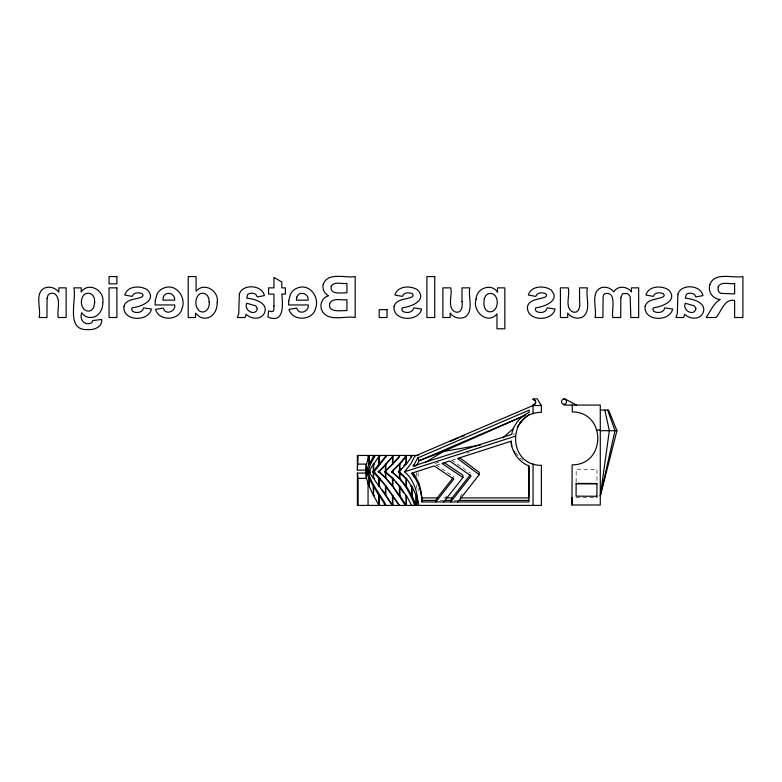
<?xml version="1.0" encoding="UTF-8"?>
<svg xmlns="http://www.w3.org/2000/svg" width="782" height="782" viewBox="0 0 782 782"><rect width="100%" height="100%" fill="white"/><g stroke="black" fill="none" stroke-linecap="round" stroke-linejoin="round"><path stroke-width="0.59" stroke-dasharray="3.91 2.93" d="M576.139 482.181L576.187 469.249L597.008 469.337L596.949 482.269M513.451 435.124L514.302 433.062M446.581 496.023L445.095 497.919L441.732 497.919M459.904 496.971L462.133 494.126M438.663 462.23L434.225 463.658L453.804 476.785M466.834 453.169L469.161 452.426M436.444 465.251L441.996 463.462M451.976 460.256L456.414 458.829M440.374 500.421L443.736 500.421M454.283 500.421L457.802 500.421M576.07 497.557L596.891 497.645M451.703 460.031L470.099 473.081M523.041 460.275L519.434 457.509L516.032 453.071M418.145 472.524L418.145 477.401M418.145 488.369L418.145 490.803M416.474 472.524L416.474 476.179M416.474 484.713L416.474 488.369"/><path stroke-width="1.17" d="M457.802 501.956L479.219 474.654L457.529 458.477L511.027 441.273C511.653 451.957 518.945 462.045 528.886 465.964L528.886 497.919L460.363 497.919M576.442 405.076L563.949 398.409L563.949 399.172A2.571 2.571 0 0 1 566.52 401.743A2.571 2.571 0 0 1 563.949 404.323L563.949 405.076L600.283 405.076L600.283 504.996L571.965 504.996L572.131 464.84C606.206 465.085 606.353 411.85 572.277 411.948L572.277 405.076M596.891 497.166L596.949 483.491L576.129 483.403L576.08 496.15L596.891 496.267M357.384 470.109L358.146 455.466M358.146 464.097L366.396 464.097L365.644 470.109L366.396 478.398L358.146 478.398L357.384 473.081L366.641 473.081M600.283 410.071L608.601 410.071L616.93 430.696L600.283 495.993L609.344 430.696L604.818 410.071M366.396 478.398L366.396 464.097M386.073 505.426C380.296 493.501 368.821 482.357 368.048 468.682M600.283 495.993L615.004 430.696L607.643 410.071M369.055 464.097L366.514 470.969L366.514 464.097L369.055 456.649L369.055 464.097L370.6 464.097L374.646 456.649L374.646 455.466M370.6 464.097L368.048 470.969L366.396 470.969M370.6 470.969L369.055 470.969L368.703 471.79L370.6 472.318M373.327 455.466L373.327 456.649L369.28 464.097L369.28 455.466M414.03 464.713L417.715 457.939L529.16 410.179L529.16 412.495C520.313 416.317 513.363 424.87 511.711 434.391L412.945 466.14L414.03 464.713L415.017 466.551M416.562 465.534L419.191 460.696L525.064 415.32M528.886 465.964L528.886 501.956L422.016 501.956C421.478 491.712 418.429 480.998 411.391 473.305L434.225 465.964L453.804 479.102L435.877 501.956L435.877 500.421L437.236 497.919L453.052 477.753M443.736 501.956L462.924 477.499L441.996 463.462L449.758 460.969L471.067 476.082L450.774 501.956L450.774 500.421L452.133 497.919L470.344 474.694M372.76 471.79L373.327 470.969L373.327 464.097L369.28 470.969L369.28 472.318L373.327 478.398L373.327 472.318L372.76 471.79L374.646 472.318L386.073 486.316L399.26 505.426M374.079 471.79L386.073 456.649L386.073 455.466M378.908 456.649L378.908 464.097L373.63 470.969L373.63 464.097L378.908 456.649L379.925 456.649M403.864 465.818L406.718 462.23M405.399 464.097L406.415 464.097L411.694 456.649L411.694 455.466M517.146 426.992L521.985 420.99M385.428 455.466L385.428 456.649L379.29 464.097L379.29 455.466M401.567 468.398L398.331 471.79L399.475 472.318L399.475 478.398L391.518 471.79L399.26 464.097L405.399 456.649L405.399 455.466M399.26 470.969L399.895 470.969L399.895 464.097L406.044 456.649L405.399 456.649M392.447 456.649L385.849 464.097L385.849 470.969L392.447 464.097L392.662 455.466M405.399 505.426L392.662 486.316L386.073 478.398L379.925 472.318L378.175 471.79L379.925 470.969L392.662 456.649M399.26 455.466L399.26 456.649L392.662 464.097L384.568 471.79L386.073 470.969M392.447 464.097L399.475 456.649L399.475 455.466M386.073 464.097L379.29 470.969L379.29 472.318L386.073 478.398M399.895 470.969L406.044 464.097L406.044 456.649M392.877 472.318L392.877 470.969L399.475 464.097L399.475 470.969L398.556 471.79M418.145 505.426C417.793 493.168 414.323 479.874 404.538 471.79L410.677 464.097L414.9 456.141L533.05 405.506L541.379 405.506L541.379 412.368C507 412.026 507 465.681 541.379 465.329L541.379 505.426L357.384 505.426L357.384 473.081M503.022 437.822L513.735 428.174M519.981 422.544L528.857 414.538M424.968 462.612L443.257 451.546L525.103 415.379M449.816 441.625L458.565 437.754M460.823 436.923L464.205 435.662M404.538 471.79L515.25 436.209M480.529 445.007L443.257 451.546L419.191 460.696L417.715 457.939M563.949 399.172C560.645 399.045 560.645 404.441 563.949 404.323M596.93 430.051L600.283 430.051M600.283 430.696L616.93 430.696M418.145 455.466L357.384 455.466L357.384 470.119L366.641 470.109M373.327 456.649L374.646 456.649M385.428 456.649L386.073 456.649M410.677 456.649L411.694 456.649M373.63 464.097L374.646 464.097M378.908 464.097L379.925 464.097M399.26 464.097L399.895 464.097M373.327 470.969L374.646 470.969M392.877 470.969L392.447 472.318M366.279 471.79L367.931 471.79M378.175 471.79L379.925 472.318M391.518 471.79C402.925 479.64 409.983 492.64 414.734 505.426L414.734 503.227M366.396 472.318L368.048 472.318L368.048 474.752M373.327 472.318L374.646 472.318M384.568 471.79L386.073 472.318L394.128 480.158M398.331 471.79L399.895 472.318L406.044 478.398L406.044 486.316L399.895 478.398L399.895 472.318M369.055 478.398L369.055 486.316L366.514 478.398L366.514 472.318L369.055 478.398L370.6 478.398M379.925 486.316L378.908 486.316L378.908 478.398L373.63 472.318L373.63 478.398L374.646 478.398M378.908 478.398L379.925 478.398M392.877 486.316L385.849 478.398L385.849 472.318L392.877 478.398L399.475 486.316L399.475 495.534L392.877 486.316L392.877 478.398M399.26 478.398L399.895 478.398M406.415 478.398L406.415 486.316L411.694 495.534L411.694 486.316L406.415 478.398L405.399 478.398L399.26 472.318M576.129 483.853L596.949 483.853M373.327 486.316L373.327 495.534L369.28 486.316L369.28 478.398L373.327 486.316L374.646 486.316M392.662 505.426L379.29 486.316L379.29 478.398L386.073 486.316M395.594 481.917L399.895 486.316L406.044 495.534L406.044 505.426L399.895 495.534L399.895 486.316M405.399 486.316L406.415 486.316M410.677 486.316L411.997 486.316L416.053 495.534L416.053 505.426L411.997 495.534L411.997 486.316M373.63 495.534L378.908 505.426L378.908 495.534L373.63 486.316L373.63 495.534L374.646 495.534M378.908 495.534L379.925 495.534M392.447 495.534L392.447 505.426L385.849 495.534L385.849 486.316L399.475 505.426M399.26 495.534L399.895 495.534M405.399 495.534L406.415 495.534L411.694 505.426M410.677 495.534L411.997 495.534M412.857 472.68C418.399 479.806 421.293 488.945 421.86 497.919L437.236 497.919M446.268 497.919L452.133 497.919M421.86 497.919L422.016 500.421L435.877 500.421M444.909 500.421L450.774 500.421M459.005 500.421L528.886 500.421M385.203 471.79L386.073 472.318M443.99 462.494L462.924 475.192L462.924 477.499M459.415 457.568L479.219 472.348L479.219 474.654M399.26 486.316L403.561 492.768M382.378 490.001L384.226 492.768M373.63 478.398L378.908 486.316M541.379 405.506L537.214 398.84L533.05 398.84L533.05 399.602A2.571 2.571 0 0 1 535.621 402.173A2.669 2.669 0 0 1 533.05 404.841L533.05 413.883M385.428 505.426L379.29 495.534L379.29 505.426M418.81 505.426L416.268 495.534L416.268 505.426M511.301 441.038L511.711 446.463M571.965 497.548L571.965 504.996M533.05 463.814L533.05 505.426M514.673 451.302L514.673 453.609M422.016 500.421L422.016 501.956M421.4 492.709L421.4 495.016M418.702 482.934L418.702 485.241M414.323 474.371L414.323 476.688M406.415 455.466L406.415 464.097M406.415 495.534L406.415 505.426M392.877 455.466L392.877 464.097M392.877 495.534L392.877 505.426M392.662 470.969L392.662 472.318M392.447 478.398L392.447 486.316M385.428 464.097L385.428 470.969M385.428 472.318L385.428 478.398M385.428 486.316L385.428 495.534M378.908 470.969L378.908 472.318M369.055 470.969L369.055 472.318M368.048 455.466L368.048 459.777M368.048 481.927L368.048 505.426M358.146 478.398L358.146 505.426M533.05 404.744A2.571 2.571 0 0 0 535.621 402.173A2.669 2.669 0 0 0 533.05 399.504M461.996 301.481C462.885 306.026 461.624 314.071 455.173 311.93C446.581 307.727 452.778 294.97 450.715 287.854L442.866 287.854L442.866 317.512L450.158 317.512L450.158 313.074C453.433 317.805 460.227 319.564 465.349 316.866C474.068 310.258 467.851 296.828 469.845 287.854L461.996 287.854L461.996 301.481M579.55 301.481C580.439 306.026 579.179 314.071 572.727 311.93C564.145 307.727 570.332 294.97 568.27 287.854L560.42 287.854L560.42 317.512L567.712 317.512L567.712 313.074C570.987 317.805 577.781 319.564 582.903 316.866C591.622 310.258 585.405 296.828 587.399 287.854L579.55 287.854L579.55 301.481M620.84 297.698L620.732 317.512L612.893 317.512C610.938 312.067 617.79 291.158 605.082 293.612L603.704 294.863L603.098 296.935L602.893 317.512L595.043 317.512C597.253 308.626 589.736 291.784 601.749 287.522C606.255 286.378 611.016 288.265 613.811 291.911C617.369 285.254 627.428 286.163 631.436 291.911L631.436 287.854L638.659 287.854L638.659 317.512L630.82 317.512L630.184 296.984A5.366 5.366 0 0 0 626.568 293.436L622.452 293.807L620.84 297.698M47.076 298.421L46.949 317.512L39.1 317.512C41.426 308.734 34.222 293.709 44.32 288.118C49.403 285.968 55.62 287.727 58.846 292.214L58.846 287.854L66.128 287.854L66.128 317.512L58.279 317.512C56.724 310.268 61.211 300.278 55.463 294.306A6.285 6.285 0 0 0 50.331 293.387L48.113 294.912L47.076 298.421M273.935 306.065L273.778 310.298L273.084 311.285L271.755 311.676L268.597 310.923L267.933 317.013C284.433 324.139 282.859 304.442 281.803 294.11L285.41 294.11L285.41 287.854L281.803 287.854L281.803 281.97L273.935 277.385L273.935 287.854L268.568 287.854L268.568 294.11L273.935 294.11L273.935 306.065M155.256 300.728L155.09 304.951L174.748 304.951C175.911 311.774 164.855 315.517 163.33 308.069L155.51 309.389C158.961 321.617 179.342 320.855 182.059 308.548C186.575 297.052 175.706 282.546 163.272 288.284A12.238 12.238 0 0 0 157.084 294.032L155.256 300.728M288.734 300.728L288.568 304.951L308.225 304.951C309.389 311.774 298.333 315.517 296.798 308.069L288.978 309.389C292.429 321.617 312.81 320.855 315.527 308.548C320.043 297.052 309.183 282.546 296.749 288.284A12.238 12.238 0 0 0 290.562 294.032L288.734 300.728M102.765 302.517C103.165 309.584 98.346 317.717 90.565 317.512A10.137 10.137 0 0 1 83.557 314.814L81.68 312.712C79.197 319.642 84.779 326.436 91.738 322.702L92.765 320.552L101.728 319.467C102.608 326.944 94.104 330.209 87.907 329.545C65.15 331.167 76.861 299.438 73.84 287.854L81.181 287.854L81.181 292.018C88.542 281.168 105.091 290.611 102.765 302.517M239.321 294.296L238.764 313.533L237.357 317.512L245.118 317.512L246.154 314.276C249.546 317.727 254.815 319.056 259.428 317.56A8.582 8.582 0 0 0 263.71 314.374C270.093 303.289 254.952 298.978 246.76 298.157L247.884 294.149C251.022 292.4 256.281 292.771 257.258 296.906L264.384 295.616C262.185 284.55 242.049 283.671 239.321 294.296M677.877 294.296L677.32 313.533L675.912 317.512L683.673 317.512L684.709 314.276C688.111 317.727 693.38 319.056 697.994 317.56A8.582 8.582 0 0 0 702.265 314.374C708.658 303.289 693.517 298.978 685.325 298.157L686.44 294.149C689.577 292.4 694.836 292.771 695.824 296.906L702.94 295.616C700.74 284.55 680.604 283.671 677.877 294.296M217.191 302.575C217.337 308.303 214.962 314.55 209.537 317.15A10.997 10.997 0 0 1 199.811 316.935L195.529 313.152L195.529 317.512L188.237 317.512L188.237 276.574L196.087 276.574L196.087 291.324C203.994 281.471 219.449 291.002 217.191 302.575M476.121 299.095C471.859 311.216 487.557 325.439 496.981 313.856L496.981 328.792L504.83 328.792L504.83 287.854L497.508 287.854L497.508 292.214C491.546 282.537 476.228 288.372 476.121 299.095M209.175 302.038C210.114 307.228 205.891 314.09 200.055 311.402C194.474 307.756 194.425 297.404 199.996 293.749L202.616 293.191L205.187 293.749L207.298 295.41L208.706 298.177L209.175 302.038M123.918 306.476C122.373 321.324 148.512 322.321 151.464 309.046L143.585 307.854C142.725 312.79 136.371 313.523 132.666 311.392L131.64 309.301L132.197 307.825C140.877 306.74 157.553 300.523 147.329 289.809C140.447 285.352 127.368 285.665 124.768 295.029L132.168 296.398C133.351 292.175 138.893 292.253 142.187 293.69L143.086 295.283L142.304 296.71C136.371 299.741 125.951 298.616 123.918 306.476M394.069 306.476C392.525 321.324 418.663 322.321 421.615 309.046L413.746 307.854C412.886 312.79 406.523 313.523 402.828 311.392L401.792 309.301L402.349 307.825C411.039 306.74 427.715 300.523 417.48 289.809C410.599 285.352 397.52 285.665 394.92 295.029L402.319 296.398C403.512 292.175 409.054 292.253 412.349 293.69L413.238 295.283L412.456 296.71C406.523 299.741 396.103 298.616 394.069 306.476M527.518 306.476C525.973 321.324 552.112 322.321 555.064 309.046L547.185 307.854C546.325 312.79 539.971 313.523 536.266 311.392L535.24 309.301L535.797 307.825C544.477 306.74 561.153 300.523 550.929 289.809C544.047 285.352 530.968 285.665 528.368 295.029L535.768 296.398C536.951 292.175 542.493 292.253 545.787 293.69L546.686 295.283L545.904 296.71C539.971 299.741 529.551 298.616 527.518 306.476M645.101 306.476C643.557 321.324 669.695 322.321 672.647 309.046L664.768 307.854C663.908 312.79 657.554 313.523 653.85 311.392L652.823 309.301L653.381 307.825C662.061 306.74 678.737 300.523 668.512 289.809C661.631 285.352 648.552 285.665 645.952 295.029L653.351 296.398C654.534 292.175 660.076 292.253 663.371 293.69L664.27 295.283L663.488 296.71C657.554 299.741 647.134 298.616 645.101 306.476M94.72 302.067L93.693 307.727L90.849 310.62C81.093 313.983 78.141 297.727 85.59 293.749L88.249 293.191L90.82 293.739L92.892 295.381L94.27 298.147L94.72 302.067M484.351 298.509C483.716 302.888 483.208 308.89 487.743 311.402C497.469 314.784 500.568 297.913 493.022 293.944L490.392 293.387L487.851 293.954L485.759 295.645L484.351 298.509M323.22 284.355C322.067 288.861 324.413 293.846 328.665 295.762C322.018 297.277 319.036 305.293 322.194 311.08C328.811 322.35 344.842 315.498 355.184 317.512L355.184 276.574C345.439 278.431 327.883 271.559 323.22 284.355M709.87 284.628C707.563 291.637 712.891 299.164 720.222 299.447C713.34 303.377 710.525 311.373 706.097 317.512L715.98 317.512C721.463 311.598 724.22 298.47 734.63 300.425L734.63 317.512L742.9 317.512L742.9 276.574C732.861 278.548 714.67 271.413 709.87 284.628M329.672 303.553C327.883 313.279 341.353 310.258 346.925 310.61L346.925 299.672C341.587 300.679 332.555 297.17 329.672 303.553M718.208 286.72L718.15 290.269A4.448 4.448 0 0 0 721.092 293.387L734.63 293.885L734.63 283.504C729.498 284.58 721.239 280.894 718.208 286.72M331.216 286.329C329.505 295.185 341.744 292.595 346.925 292.859L346.925 283.387C341.949 284.335 334.227 280.963 331.216 286.329M163.36 297.14L162.881 300.141L174.611 300.141C175.686 293.416 165.461 290.425 163.36 297.14M296.837 297.14L296.358 300.141L308.079 300.141C309.154 293.416 298.929 290.425 296.837 297.14M257.346 308.607C255.714 316.993 243.358 310.395 246.76 303.269L255.812 305.84L257.346 308.607M695.902 308.607C694.269 316.993 681.924 310.395 685.325 303.269L694.367 305.84L695.902 308.607M116.889 276.574L109.05 276.574L109.05 283.837L116.889 283.837L116.889 276.574M434.743 276.574L426.894 276.574L426.894 317.512L434.743 317.512L434.743 276.574M116.889 287.854L109.05 287.854L109.05 317.512L116.889 317.512L116.889 287.854M387.051 309.662L379.202 309.662L379.202 317.512L387.051 317.512L387.051 309.662"/></g></svg>
